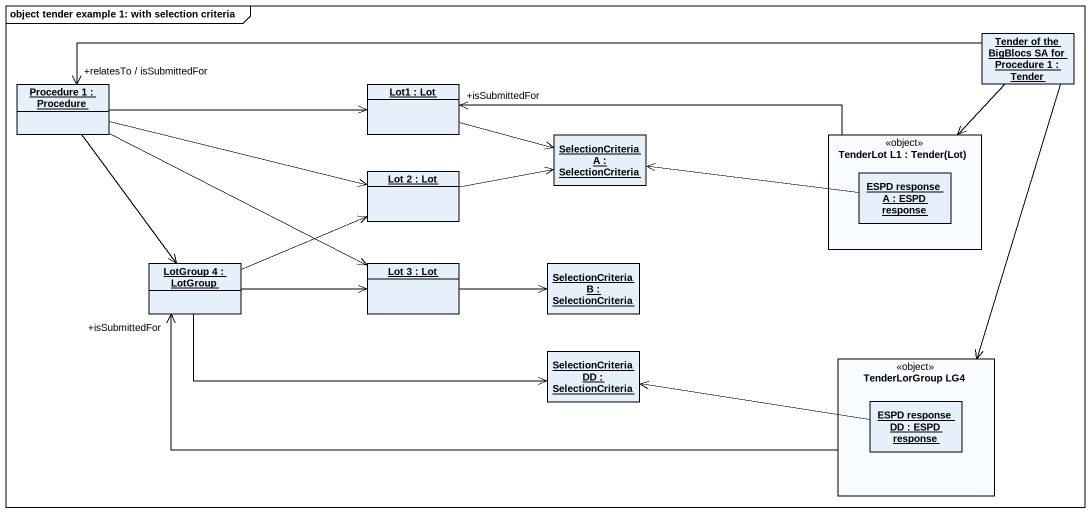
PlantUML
@startuml
mainframe object tender example 1: with selection criteria
hide circle
hide empty members
object "Tender of the BigBlocs SA for Procedure 1 : Tender" as Tender_of_the_BigBlocs_SA
object "Procedure 1 : Procedure" as Procedure_1
object "Lot1 : Lot" as Lot1
object "SelectionCriteria A : SelectionCriteria" as SelectionCriteria_A
rectangle "TenderLot L1 : Tender(Lot)" as TenderLot_L1 <<object>> {
  object "ESPD response A : ESPD response" as ESPD_response_A
}
object "Lot 2 : Lot" as Lot_2
object "LotGroup 4 : LotGroup" as LotGroup_4
object "Lot 3 : Lot" as Lot_3
object "SelectionCriteria B : SelectionCriteria" as SelectionCriteria_B
object "SelectionCriteria DD : SelectionCriteria" as SelectionCriteria_DD
rectangle "TenderLorGroup LG4" as TenderLorGroup_LG4 <<object>> {
  object "ESPD response DD : ESPD response" as ESPD_response_DD
}
Tender_of_the_BigBlocs_SA -left-> "+relatesTo / isSubmittedFor" Procedure_1
Tender_of_the_BigBlocs_SA --> TenderLot_L1
Tender_of_the_BigBlocs_SA --> TenderLorGroup_LG4
Procedure_1 -right-> Lot1
Procedure_1 -right-> Lot_2
Procedure_1 --> LotGroup_4
Procedure_1 -right-> Lot_3
Lot1 -right-> SelectionCriteria_A
TenderLot_L1 -left-> "+isSubmittedFor" Lot1
Lot_2 -right-> SelectionCriteria_A
ESPD_response_A -left-> SelectionCriteria_A
LotGroup_4 -right-> Lot_2
LotGroup_4 -right-> Lot_3
LotGroup_4 -right-> SelectionCriteria_DD
Lot_3 -right-> SelectionCriteria_B
TenderLorGroup_LG4 -left-> "+isSubmittedFor" LotGroup_4
ESPD_response_DD -left-> SelectionCriteria_DD
@enduml
